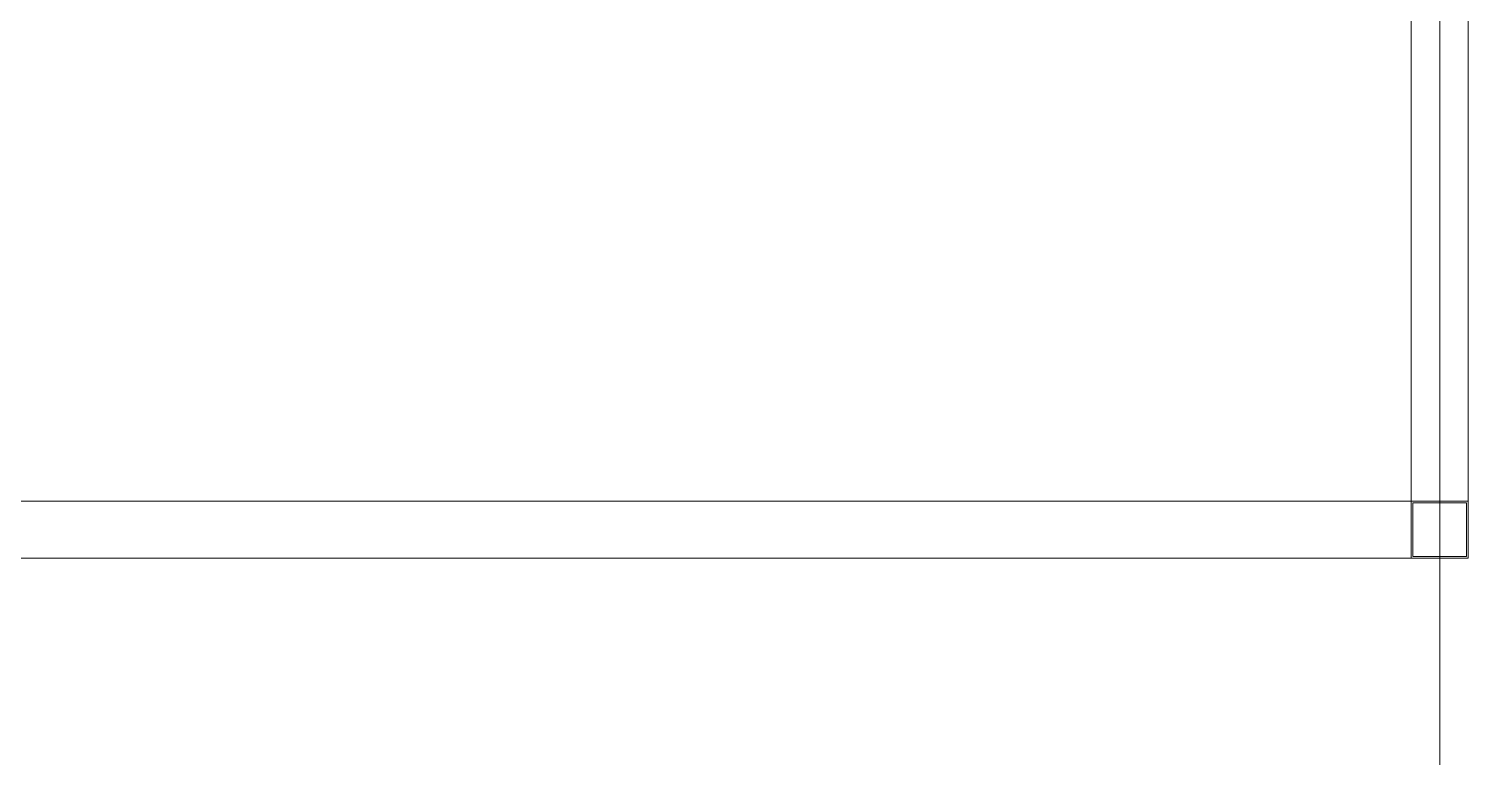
# Model space of a CAD drawing. Extents: x -681219 to -550379, y -242630 to -158199.
# Drawn here: x -669433 to -666906, y -223666 to -222387 of the extents above; entities that cross this region are included whole.
import ezdxf
from ezdxf.lldxf.tags import DXFTag

# ---------------------------------------------------------------- set-up
doc = ezdxf.new("R2010")
doc.units = 0
doc.header["$LTSCALE"] = 1000
doc.layers.get('0').update_dxf_attribs({"linetype": 'CONTINUOUS'})
for name, color, linetype, lineweight in [('buyer', 6, 'CONTINUOUS', 0), ('famsun', 7, 'CONTINUOUS', 0), ('轴网_轴线', 1, 'CENTER2', 0)]:
    doc.layers.add(name, color=color, linetype=linetype, lineweight=lineweight)
tags = doc.linetypes.add('CENTER2', pattern=[28.575, 19.05, -3.175, 3.175, -3.175]).pattern_tags.tags
tags[10:11] = [DXFTag(74, 4), DXFTag(75, 0), DXFTag(340, '0'), DXFTag(46, 0.0), DXFTag(50, 0.0), DXFTag(44, 0.0), DXFTag(45, 0.0)]
tags[8:9] = [DXFTag(74, 4), DXFTag(75, 0), DXFTag(340, '0'), DXFTag(46, 0.0), DXFTag(50, 0.0), DXFTag(44, 0.0), DXFTag(45, 0.0)]
tags[6:7] = [DXFTag(74, 4), DXFTag(75, 0), DXFTag(340, '0'), DXFTag(46, 0.0), DXFTag(50, 0.0), DXFTag(44, 0.0), DXFTag(45, 0.0)]
tags[4:5] = [DXFTag(74, 4), DXFTag(75, 0), DXFTag(340, '0'), DXFTag(46, 0.0), DXFTag(50, 0.0), DXFTag(44, 0.0), DXFTag(45, 0.0)]

# ---------------------------------------------------------------- blocks, each defined once
blk = doc.blocks.new('轴网FB0EDE194AE0F5E0')
at = {"layer": '轴网_轴线'}
blk.add_line((43000, -1200), (43000, 23700), dxfattribs=at)
blk = doc.blocks.new('*U117')
at = {"color": 0, "linetype": 'ByBlock', "lineweight": -2, "ltscale": 0.5}
for points in [[(-1550.6, -1550), (1549.4, -1550), (1549.4, 1550), (-1550.6, 1550)], [(1549.4, 1450), (1449.4, 1450), (1449.4, 1550), (1549.4, 1550)], [(1546.4, 1453), (1452.4, 1453), (1452.4, 1547), (1546.4, 1547)], [(-1450.6, -1450), (1449.4, -1450), (1449.4, 1450), (-1450.6, 1450)]]:
    blk.add_lwpolyline(points, close=True, dxfattribs=at)

msp = doc.modelspace()

# ---------------------------------------------------------------- block references
at = {"layer": 'buyer', "color": 6, "xscale": -1, "rotation": 180}
msp.add_blockref('*U117', (-668455.1907, -221767.0565), dxfattribs=at)
at = {"layer": 'famsun', "xscale": -1}
msp.add_blockref('轴网FB0EDE194AE0F5E0', (-623955.4609, -226916.6983), dxfattribs=at)

doc.saveas('drawing.dxf')
